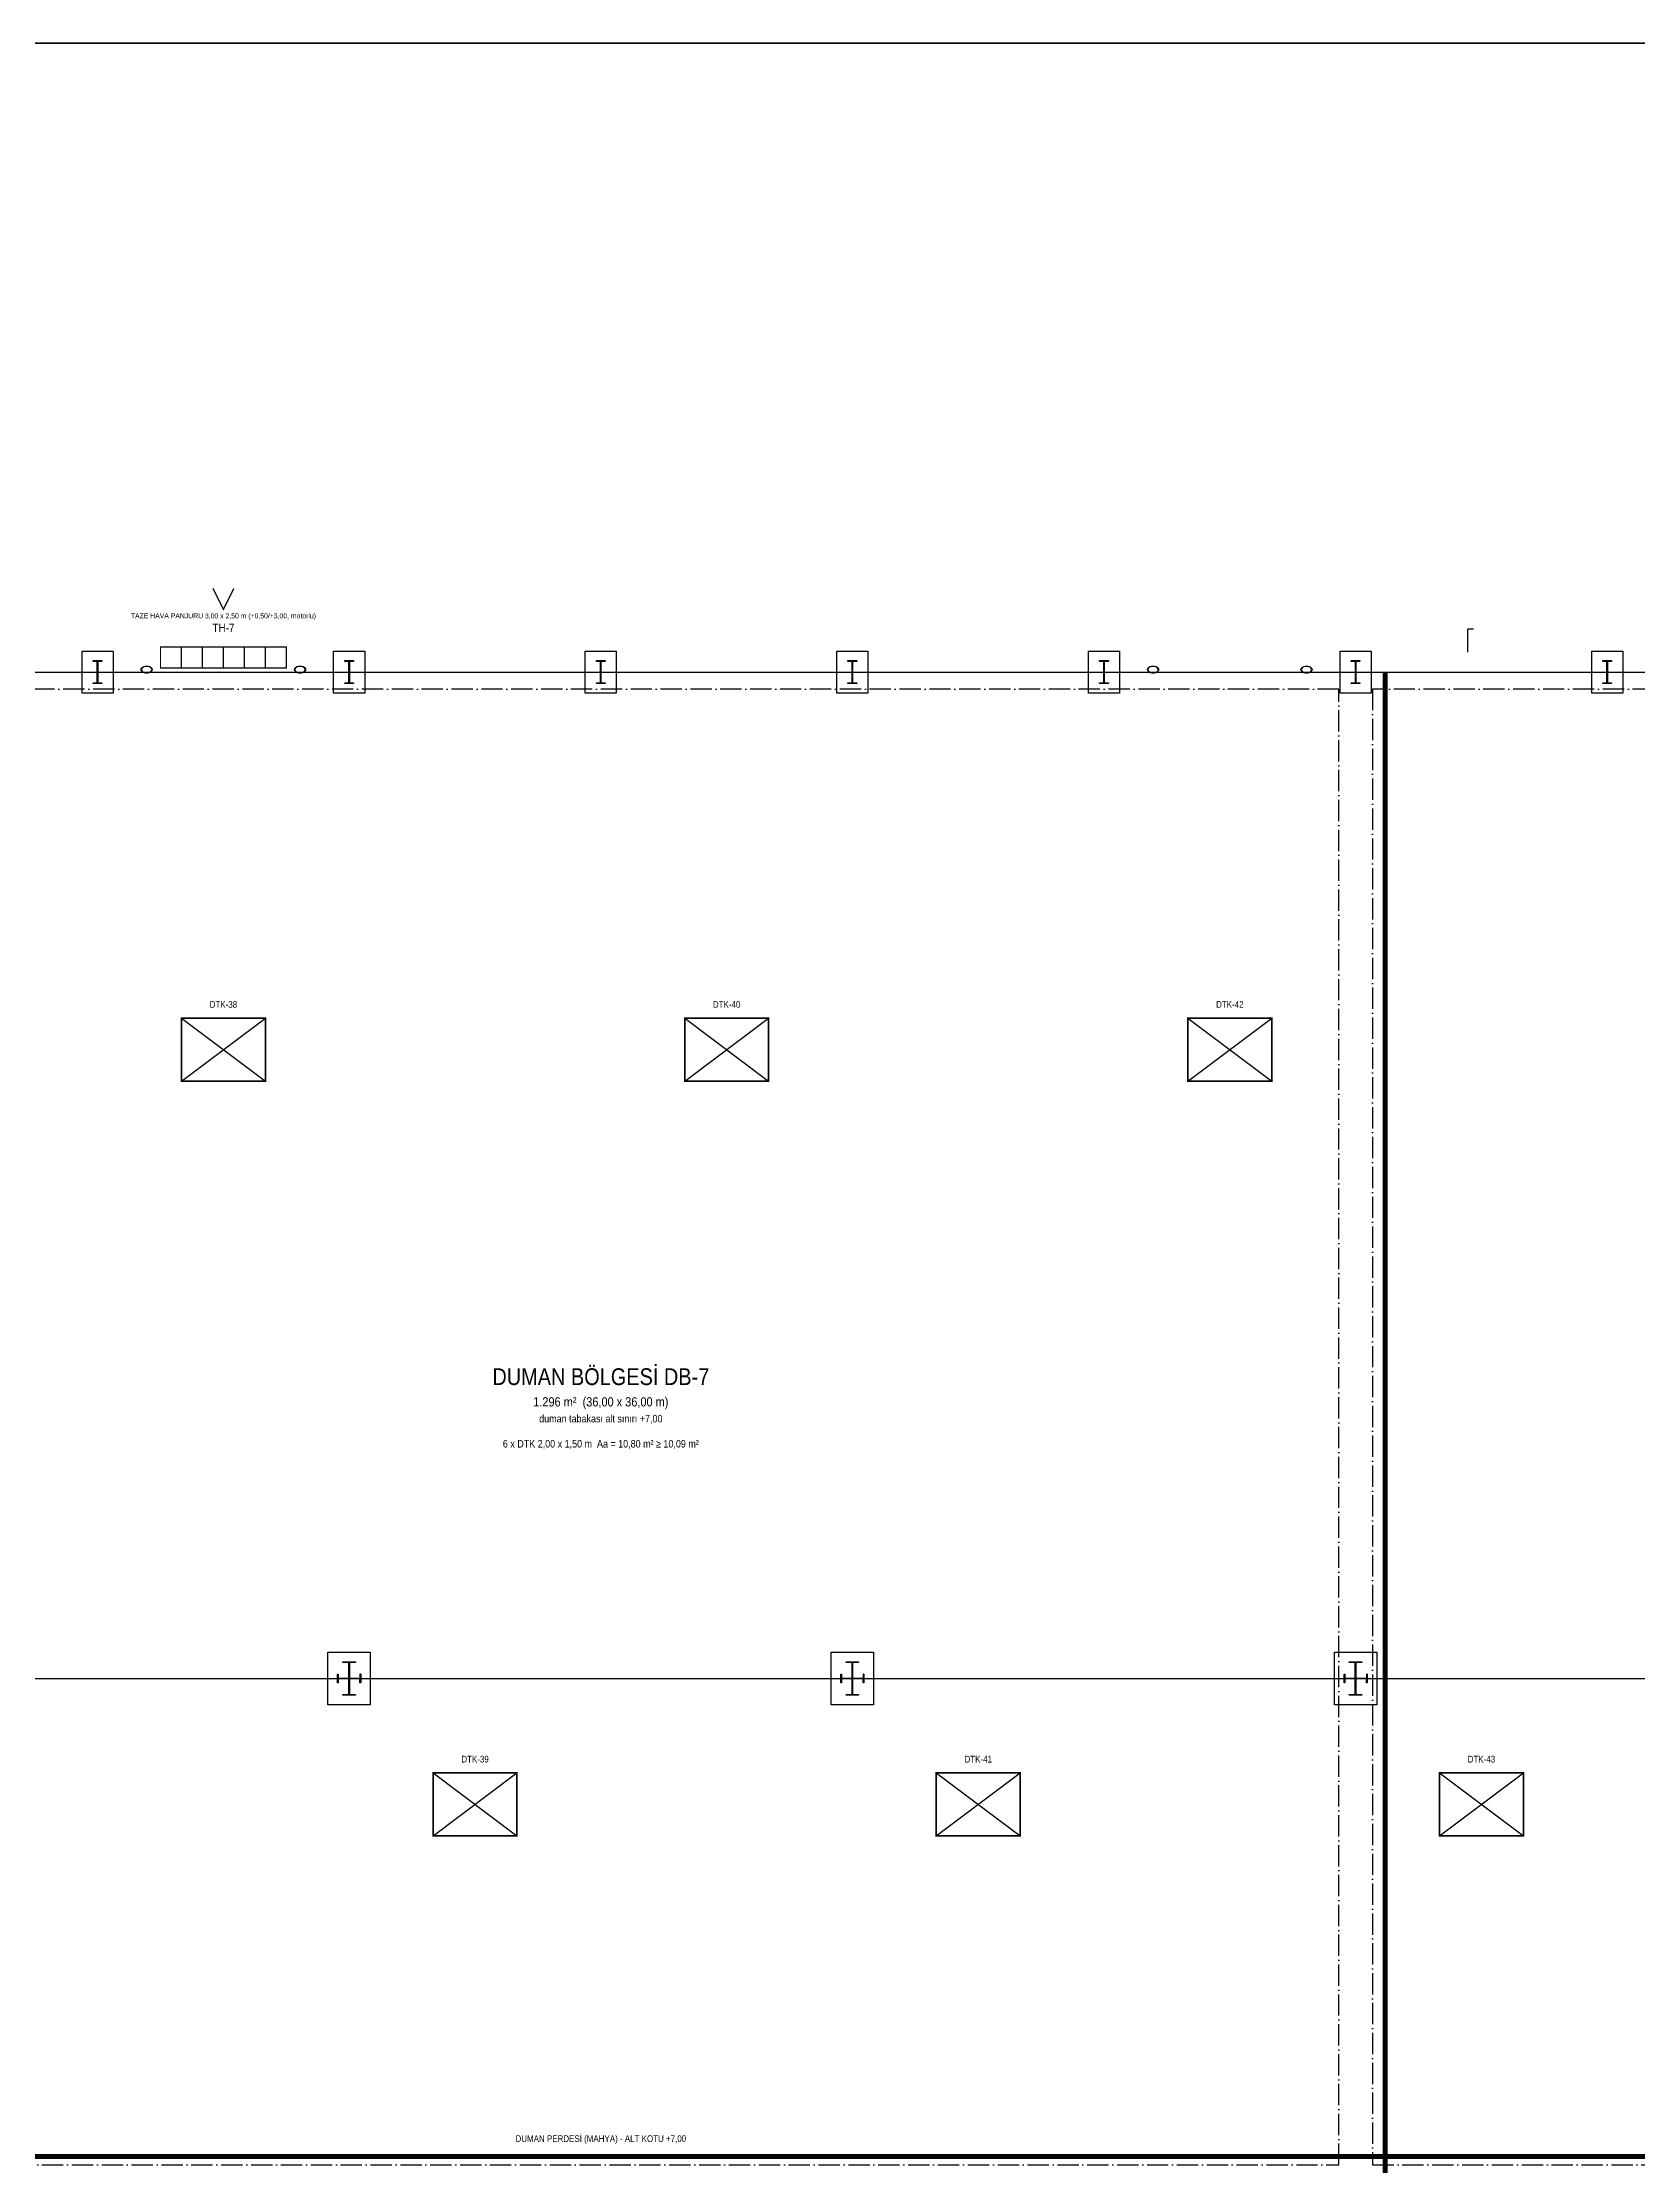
# Model space of a CAD drawing. Header units: centimetres. Extents: x 184307 to 200911, y 3888 to 16958.
# Drawn here: x 193077 to 196881, y 11895 to 16958 of the extents above; entities that cross this region are included whole.
import ezdxf
from ezdxf.enums import TextEntityAlignment as Align

# ---------------------------------------------------------------- set-up
doc = ezdxf.new("R2010")
doc.units = ezdxf.units.CM
doc.header["$LTSCALE"] = 20
doc.linetypes.add('DASHDOT', pattern=[3.556, 2.54, -0.508, 0, -0.508])
for name, color, linetype in [('ROTAS-DUMAN-BOLGE', 6, 'DASHDOT'), ('ROTAS-DUMAN-DTK', 3, 'CONTINUOUS'), ('ROTAS-DUMAN-PERDE', 1, 'CONTINUOUS'), ('ROTAS-DUMAN-TAZE', 5, 'CONTINUOUS'), ('ROTAS-DUMAN-YAZI', 7, 'CONTINUOUS'), ('ROTAS-MIMARI', 8, 'CONTINUOUS'), ('ROTAS-MIMARI-AKS', 8, 'CONTINUOUS'), ('ROTAS-MIMARI-KOLON', 8, 'CONTINUOUS'), ('ROTAS-PAFTA', 7, 'CONTINUOUS')]:
    doc.layers.add(name, color=color, linetype=linetype)
doc.styles.add('ROTAS', font='arial.ttf')

msp = doc.modelspace()

# ---------------------------------------------------------------- linework, layer by layer
at = {"layer": 'ROTAS-DUMAN-BOLGE'}
for points in [[(192649, 11896), (196169, 11896), (196169, 15416), (192649, 15416)], [(196249, 11896), (199769, 11896), (199769, 15416), (196249, 15416)]]:
    msp.add_lwpolyline(points, close=True, dxfattribs=at)
at = {"layer": 'ROTAS-DUMAN-DTK'}
for p, q in [((193409, 14481), (193609, 14631)), ((193409, 14631), (193609, 14481)), ((194609, 14481), (194809, 14631)), ((194609, 14631), (194809, 14481)), ((195809, 14481), (196009, 14631)), ((195809, 14631), (196009, 14481)), ((194009, 12681), (194209, 12831)), ((194009, 12831), (194209, 12681)), ((195209, 12681), (195409, 12831)), ((195209, 12831), (195409, 12681)), ((196409, 12681), (196609, 12831)), ((196409, 12831), (196609, 12681))]:
    msp.add_line(p, q, dxfattribs=at)
at = {"layer": 'ROTAS-DUMAN-DTK', "const_width": 4}
for points in [[(193409, 14481), (193609, 14481), (193609, 14631), (193409, 14631)], [(194609, 14481), (194809, 14481), (194809, 14631), (194609, 14631)], [(195809, 14481), (196009, 14481), (196009, 14631), (195809, 14631)], [(194009, 12681), (194209, 12681), (194209, 12831), (194009, 12831)], [(195209, 12681), (195409, 12681), (195409, 12831), (195209, 12831)], [(196409, 12681), (196609, 12681), (196609, 12831), (196409, 12831)]]:
    msp.add_lwpolyline(points, close=True, dxfattribs=at)
at = {"layer": 'ROTAS-DUMAN-PERDE', "const_width": 12}
for points in [[(196279, 8256), (196279, 15456)], [(185409, 11916), (199809, 11916)]]:
    msp.add_lwpolyline(points, dxfattribs=at)
at = {"layer": 'ROTAS-DUMAN-TAZE'}
for p, q in [((193409, 15466), (193409, 15516)), ((193459, 15466), (193459, 15516)), ((193509, 15466), (193509, 15516)), ((193559, 15466), (193559, 15516)), ((193609, 15466), (193609, 15516))]:
    msp.add_line(p, q, dxfattribs=at)
at = {"layer": 'ROTAS-DUMAN-TAZE', "const_width": 3}
msp.add_lwpolyline([(193484, 15656), (193509, 15606), (193534, 15656)], dxfattribs=at)
msp.add_lwpolyline([(193359, 15466), (193659, 15466), (193659, 15516), (193359, 15516)], close=True, dxfattribs=at)
at = {"layer": 'ROTAS-MIMARI'}
for points in [[(196476.3, 15503.7), (196476.3, 15558.9)], [(196490.3, 15558.9), (196476.3, 15558.9)], [(193245.8, 15406.3), (193171.8, 15406.3), (193171.8, 15506.3), (193245.8, 15506.3), (193245.8, 15406.3)], [(193845.8, 15406.3), (193771.8, 15406.3), (193771.8, 15506.3), (193845.8, 15506.3), (193845.8, 15406.3)], [(194445.8, 15406.3), (194371.8, 15406.3), (194371.8, 15506.3), (194445.8, 15506.3), (194445.8, 15406.3)], [(195045.8, 15406.3), (194971.8, 15406.3), (194971.8, 15506.3), (195045.8, 15506.3), (195045.8, 15406.3)], [(195645.8, 15406.3), (195571.8, 15406.3), (195571.8, 15506.3), (195645.8, 15506.3), (195645.8, 15406.3)], [(196245.8, 15406.3), (196171.8, 15406.3), (196171.8, 15506.3), (196245.8, 15506.3), (196245.8, 15406.3)], [(196845.8, 15406.3), (196771.8, 15406.3), (196771.8, 15506.3), (196845.8, 15506.3), (196845.8, 15406.3)], [(193758.3, 13119.3), (193859.3, 13119.3), (193859.3, 12993.3), (193758.3, 12993.3), (193758.3, 13119.3)], [(194958.3, 13119.3), (195059.3, 13119.3), (195059.3, 12993.3), (194958.3, 12993.3), (194958.3, 13119.3)], [(196158.3, 13119.3), (196259.3, 13119.3), (196259.3, 12993.3), (196158.3, 12993.3), (196158.3, 13119.3)]]:
    msp.add_lwpolyline(points, dxfattribs=at)
at = {"layer": 'ROTAS-MIMARI-AKS'}
for points in [[(184958.8, 15456.3), (200258.8, 15456.3)], [(184958.8, 13056.3), (200258.8, 13056.3)]]:
    msp.add_lwpolyline(points, dxfattribs=at)
at = {"layer": 'ROTAS-MIMARI-KOLON'}
for points in [[(193198.3, 15483.8), (193198.3, 15483.8)], [(193198.3, 15483.8), (193198.3, 15483.8)], [(193198.3, 15482), (193198.3, 15483.8)], [(193198.3, 15483.8), (193219.3, 15483.8)], [(193208.2, 15482), (193198.3, 15482)], [(193208.2, 15430.5), (193208.2, 15482)], [(193219.3, 15482), (193209.3, 15482)], [(193209.3, 15482), (193209.3, 15430.5)], [(193219.3, 15483.8), (193219.3, 15482)], [(193312.7, 15462.5), (193313.1, 15464.7)], [(193313.1, 15460.3), (193312.7, 15462.5)], [(193313.8, 15463.1), (193313, 15463.9)], [(193313.1, 15464.7), (193314.5, 15466.7)], [(193314.5, 15458.3), (193313.1, 15460.3)], [(193314.1, 15464.5), (193313.6, 15462.5)], [(193313.6, 15462.5), (193314.1, 15460.5)], [(193315.3, 15466.4), (193314.1, 15464.5)], [(193314.1, 15460.5), (193315.3, 15458.6)], [(193314.5, 15466.7), (193316.6, 15468.5)], [(193316.6, 15456.6), (193314.5, 15458.3)], [(193317.2, 15468), (193315.3, 15466.4)], [(193315.3, 15458.6), (193317.2, 15457)], [(193316.6, 15468.5), (193319.3, 15469.8)], [(193319.3, 15455.2), (193316.6, 15456.6)], [(193319.8, 15469.3), (193317.2, 15468)], [(193317.2, 15457), (193319.8, 15455.7)], [(193319.3, 15469.8), (193322.5, 15470.6)], [(193322.5, 15454.4), (193319.3, 15455.2)], [(193322.7, 15470.1), (193319.8, 15469.3)], [(193319.8, 15455.7), (193322.7, 15455)], [(193322.5, 15454.4), (193321.6, 15455.3)], [(193322.5, 15470.6), (193325.9, 15470.9)], [(193325.9, 15454.1), (193322.5, 15454.4)], [(193325.9, 15470.3), (193322.7, 15470.1)], [(193322.7, 15455), (193325.9, 15454.7)], [(193325.9, 15470.9), (193329.3, 15470.6)], [(193329.1, 15470.1), (193325.9, 15470.3)], [(193325.9, 15454.7), (193329.1, 15455)], [(193329.3, 15454.4), (193325.9, 15454.1)], [(193332, 15469.3), (193329.1, 15470.1)], [(193329.1, 15455), (193332, 15455.7)], [(193329.3, 15470.6), (193332.5, 15469.8)], [(193332.5, 15455.2), (193329.3, 15454.4)], [(193334.5, 15468), (193332, 15469.3)], [(193332, 15455.7), (193334.5, 15457)], [(193332.5, 15469.8), (193335.2, 15468.5)], [(193335.2, 15456.6), (193332.5, 15455.2)], [(193338.6, 15464.7), (193334.5, 15468.8)], [(193336.5, 15466.4), (193334.5, 15468)], [(193334.5, 15457), (193336.5, 15458.6)], [(193335.2, 15468.5), (193337.3, 15466.7)], [(193337.3, 15458.3), (193335.2, 15456.6)], [(193337.7, 15464.5), (193336.5, 15466.4)], [(193336.5, 15458.6), (193337.7, 15460.5)], [(193337.3, 15466.7), (193338.6, 15464.7)], [(193338.6, 15460.3), (193337.3, 15458.3)], [(193338.1, 15462.5), (193337.7, 15464.5)], [(193337.7, 15460.5), (193338.1, 15462.5)], [(193338.6, 15464.7), (193338.6, 15464.7)], [(193338.6, 15464.7), (193339.1, 15462.5)], [(193339.1, 15462.5), (193338.6, 15460.3)], [(193678.5, 15462.5), (193678.9, 15464.7)], [(193678.9, 15460.3), (193678.5, 15462.5)], [(193679.6, 15463.1), (193678.8, 15463.9)], [(193678.9, 15464.7), (193680.3, 15466.7)], [(193680.3, 15458.3), (193678.9, 15460.3)], [(193679.8, 15464.5), (193679.4, 15462.5)], [(193679.4, 15462.5), (193679.8, 15460.5)], [(193681.1, 15466.4), (193679.8, 15464.5)], [(193679.8, 15460.5), (193681.1, 15458.6)], [(193680.3, 15466.7), (193682.4, 15468.5)], [(193682.4, 15456.6), (193680.3, 15458.3)], [(193683, 15468), (193681.1, 15466.4)], [(193681.1, 15458.6), (193683, 15457)], [(193682.4, 15468.5), (193685.1, 15469.8)], [(193685.1, 15455.2), (193682.4, 15456.6)], [(193685.6, 15469.3), (193683, 15468)], [(193683, 15457), (193685.6, 15455.7)], [(193685.1, 15469.8), (193688.3, 15470.6)], [(193688.3, 15454.4), (193685.1, 15455.2)], [(193688.5, 15470.1), (193685.6, 15469.3)], [(193685.6, 15455.7), (193688.5, 15455)], [(193688.3, 15454.4), (193687.4, 15455.3)], [(193688.3, 15470.6), (193691.7, 15470.9)], [(193691.7, 15454.1), (193688.3, 15454.4)], [(193691.7, 15470.3), (193688.5, 15470.1)], [(193688.5, 15455), (193691.7, 15454.7)], [(193691.7, 15470.9), (193695.1, 15470.6)], [(193694.9, 15470.1), (193691.7, 15470.3)], [(193691.7, 15454.7), (193694.9, 15455)], [(193695.1, 15454.4), (193691.7, 15454.1)], [(193697.8, 15469.3), (193694.9, 15470.1)], [(193694.9, 15455), (193697.8, 15455.7)], [(193695.1, 15470.6), (193698.3, 15469.8)], [(193698.3, 15455.2), (193695.1, 15454.4)], [(193700.3, 15468), (193697.8, 15469.3)], [(193697.8, 15455.7), (193700.3, 15457)], [(193698.3, 15469.8), (193701, 15468.5)], [(193701, 15456.6), (193698.3, 15455.2)], [(193704.4, 15464.7), (193700.3, 15468.8)], [(193702.3, 15466.4), (193700.3, 15468)], [(193700.3, 15457), (193702.3, 15458.6)], [(193701, 15468.5), (193703.1, 15466.7)], [(193703.1, 15458.3), (193701, 15456.6)], [(193703.5, 15464.5), (193702.3, 15466.4)], [(193702.3, 15458.6), (193703.5, 15460.5)], [(193703.1, 15466.7), (193704.4, 15464.7)], [(193704.4, 15460.3), (193703.1, 15458.3)], [(193703.9, 15462.5), (193703.5, 15464.5)], [(193703.5, 15460.5), (193703.9, 15462.5)], [(193704.4, 15464.7), (193704.9, 15462.5)], [(193704.9, 15462.5), (193704.4, 15460.3)], [(193798.3, 15483.8), (193798.3, 15483.8)], [(193798.3, 15483.8), (193798.3, 15483.8)], [(193798.3, 15482), (193798.3, 15483.8)], [(193798.3, 15483.8), (193819.3, 15483.8)], [(193808.2, 15482), (193798.3, 15482)], [(193808.2, 15430.5), (193808.2, 15482)], [(193819.3, 15482), (193809.3, 15482)], [(193809.3, 15482), (193809.3, 15430.5)], [(193819.3, 15483.8), (193819.3, 15482)], [(194398.3, 15483.8), (194398.3, 15483.8)], [(194398.3, 15483.8), (194398.3, 15483.8)], [(194398.3, 15482), (194398.3, 15483.8)], [(194398.3, 15483.8), (194419.3, 15483.8)], [(194408.2, 15482), (194398.3, 15482)], [(194408.2, 15430.5), (194408.2, 15482)], [(194419.3, 15482), (194409.3, 15482)], [(194409.3, 15482), (194409.3, 15430.5)], [(194419.3, 15483.8), (194419.3, 15482)], [(194998.3, 15483.8), (194998.3, 15483.8)], [(194998.3, 15483.8), (194998.3, 15483.8)], [(194998.3, 15482), (194998.3, 15483.8)], [(194998.3, 15483.8), (195019.3, 15483.8)], [(195008.2, 15482), (194998.3, 15482)], [(195008.2, 15430.5), (195008.2, 15482)], [(195019.3, 15482), (195009.3, 15482)], [(195009.3, 15482), (195009.3, 15430.5)], [(195019.3, 15483.8), (195019.3, 15482)], [(195598.3, 15483.8), (195598.3, 15483.8)], [(195598.3, 15483.8), (195598.3, 15483.8)], [(195598.3, 15482), (195598.3, 15483.8)], [(195598.3, 15483.8), (195619.3, 15483.8)], [(195608.2, 15482), (195598.3, 15482)], [(195608.2, 15430.5), (195608.2, 15482)], [(195619.3, 15482), (195609.3, 15482)], [(195609.3, 15482), (195609.3, 15430.5)], [(195619.3, 15483.8), (195619.3, 15482)], [(195712.7, 15462.5), (195713.1, 15464.7)], [(195713.1, 15460.3), (195712.7, 15462.5)], [(195713.8, 15463.1), (195713, 15463.9)], [(195713.1, 15464.7), (195714.5, 15466.7)], [(195714.5, 15458.3), (195713.1, 15460.3)], [(195714.1, 15464.5), (195713.6, 15462.5)], [(195713.6, 15462.5), (195714.1, 15460.5)], [(195715.3, 15466.4), (195714.1, 15464.5)], [(195714.1, 15460.5), (195715.3, 15458.6)], [(195714.5, 15466.7), (195716.6, 15468.5)], [(195716.6, 15456.6), (195714.5, 15458.3)], [(195717.2, 15468), (195715.3, 15466.4)], [(195715.3, 15458.6), (195717.2, 15457)], [(195716.6, 15468.5), (195719.3, 15469.8)], [(195719.3, 15455.2), (195716.6, 15456.6)], [(195719.8, 15469.3), (195717.2, 15468)], [(195717.2, 15457), (195719.8, 15455.7)], [(195719.3, 15469.8), (195722.5, 15470.6)], [(195722.5, 15454.4), (195719.3, 15455.2)], [(195722.7, 15470.1), (195719.8, 15469.3)], [(195719.8, 15455.7), (195722.7, 15455)], [(195722.5, 15454.4), (195721.6, 15455.3)], [(195722.5, 15470.6), (195725.9, 15470.9)], [(195725.9, 15454.1), (195722.5, 15454.4)], [(195725.9, 15470.3), (195722.7, 15470.1)], [(195722.7, 15455), (195725.9, 15454.7)], [(195725.9, 15470.9), (195729.3, 15470.6)], [(195729.1, 15470.1), (195725.9, 15470.3)], [(195725.9, 15454.7), (195729.1, 15455)], [(195729.3, 15454.4), (195725.9, 15454.1)], [(195732, 15469.3), (195729.1, 15470.1)], [(195729.1, 15455), (195732, 15455.7)], [(195729.3, 15470.6), (195732.5, 15469.8)], [(195732.5, 15455.2), (195729.3, 15454.4)], [(195734.5, 15468), (195732, 15469.3)], [(195732, 15455.7), (195734.5, 15457)], [(195732.5, 15469.8), (195735.2, 15468.5)], [(195735.2, 15456.6), (195732.5, 15455.2)], [(195738.6, 15464.7), (195734.5, 15468.8)], [(195736.5, 15466.4), (195734.5, 15468)], [(195734.5, 15457), (195736.5, 15458.6)], [(195735.2, 15468.5), (195737.3, 15466.7)], [(195737.3, 15458.3), (195735.2, 15456.6)], [(195737.7, 15464.5), (195736.5, 15466.4)], [(195736.5, 15458.6), (195737.7, 15460.5)], [(195737.3, 15466.7), (195738.6, 15464.7)], [(195738.6, 15460.3), (195737.3, 15458.3)], [(195738.1, 15462.5), (195737.7, 15464.5)], [(195737.7, 15460.5), (195738.1, 15462.5)], [(195738.6, 15464.7), (195738.6, 15464.7)], [(195738.6, 15464.7), (195739.1, 15462.5)], [(195739.1, 15462.5), (195738.6, 15460.3)], [(196078.5, 15462.5), (196078.9, 15464.7)], [(196078.9, 15460.3), (196078.5, 15462.5)], [(196079.6, 15463.1), (196078.8, 15463.9)], [(196078.9, 15464.7), (196080.3, 15466.7)], [(196080.3, 15458.3), (196078.9, 15460.3)], [(196079.8, 15464.5), (196079.4, 15462.5)], [(196079.4, 15462.5), (196079.8, 15460.5)], [(196081.1, 15466.4), (196079.8, 15464.5)], [(196079.8, 15460.5), (196081.1, 15458.6)], [(196080.3, 15466.7), (196082.4, 15468.5)], [(196082.4, 15456.6), (196080.3, 15458.3)], [(196083, 15468), (196081.1, 15466.4)], [(196081.1, 15458.6), (196083, 15457)], [(196082.4, 15468.5), (196085.1, 15469.8)], [(196085.1, 15455.2), (196082.4, 15456.6)], [(196085.6, 15469.3), (196083, 15468)], [(196083, 15457), (196085.6, 15455.7)], [(196085.1, 15469.8), (196088.3, 15470.6)], [(196088.3, 15454.4), (196085.1, 15455.2)], [(196088.5, 15470.1), (196085.6, 15469.3)], [(196085.6, 15455.7), (196088.5, 15455)], [(196088.3, 15454.4), (196087.4, 15455.3)], [(196088.3, 15470.6), (196091.7, 15470.9)], [(196091.7, 15454.1), (196088.3, 15454.4)], [(196091.7, 15470.3), (196088.5, 15470.1)], [(196088.5, 15455), (196091.7, 15454.7)], [(196091.7, 15470.9), (196095.1, 15470.6)], [(196094.9, 15470.1), (196091.7, 15470.3)], [(196091.7, 15454.7), (196094.9, 15455)], [(196095.1, 15454.4), (196091.7, 15454.1)], [(196097.8, 15469.3), (196094.9, 15470.1)], [(196094.9, 15455), (196097.8, 15455.7)], [(196095.1, 15470.6), (196098.3, 15469.8)], [(196098.3, 15455.2), (196095.1, 15454.4)], [(196100.3, 15468), (196097.8, 15469.3)], [(196097.8, 15455.7), (196100.3, 15457)], [(196098.3, 15469.8), (196101, 15468.5)], [(196101, 15456.6), (196098.3, 15455.2)], [(196104.4, 15464.7), (196100.3, 15468.8)], [(196102.3, 15466.4), (196100.3, 15468)], [(196100.3, 15457), (196102.3, 15458.6)], [(196101, 15468.5), (196103.1, 15466.7)], [(196103.1, 15458.3), (196101, 15456.6)], [(196103.5, 15464.5), (196102.3, 15466.4)], [(196102.3, 15458.6), (196103.5, 15460.5)], [(196103.1, 15466.7), (196104.4, 15464.7)], [(196104.4, 15460.3), (196103.1, 15458.3)], [(196103.9, 15462.5), (196103.5, 15464.5)], [(196103.5, 15460.5), (196103.9, 15462.5)], [(196104.4, 15464.7), (196104.9, 15462.5)], [(196104.9, 15462.5), (196104.4, 15460.3)], [(196198.3, 15482), (196198.3, 15483.8)], [(196198.3, 15483.8), (196219.3, 15483.8)], [(196208.2, 15482), (196198.3, 15482)], [(196208.2, 15430.5), (196208.2, 15482)], [(196219.3, 15482), (196209.3, 15482)], [(196209.3, 15482), (196209.3, 15430.5)], [(196219.3, 15483.8), (196219.3, 15482)], [(196798.3, 15482), (196798.3, 15483.8)], [(196798.3, 15483.8), (196819.3, 15483.8)], [(196808.2, 15482), (196798.3, 15482)], [(196808.2, 15430.5), (196808.2, 15482)], [(196819.3, 15482), (196809.3, 15482)], [(196809.3, 15482), (196809.3, 15430.5)], [(196819.3, 15483.8), (196819.3, 15482)], [(193198.3, 15428.8), (193198.3, 15430.5)], [(193198.3, 15430.5), (193208.2, 15430.5)], [(193219.3, 15428.8), (193198.3, 15428.8)], [(193209.3, 15430.5), (193219.3, 15430.5)], [(193219.3, 15430.5), (193219.3, 15428.8)], [(193798.3, 15428.8), (193798.3, 15430.5)], [(193798.3, 15430.5), (193808.2, 15430.5)], [(193819.3, 15428.8), (193798.3, 15428.8)], [(193809.3, 15430.5), (193819.3, 15430.5)], [(193819.3, 15430.5), (193819.3, 15428.8)], [(194398.3, 15428.8), (194398.3, 15430.5)], [(194398.3, 15430.5), (194408.2, 15430.5)], [(194419.3, 15428.8), (194398.3, 15428.8)], [(194409.3, 15430.5), (194419.3, 15430.5)], [(194419.3, 15430.5), (194419.3, 15428.8)], [(194998.3, 15428.8), (194998.3, 15430.5)], [(194998.3, 15430.5), (195008.2, 15430.5)], [(195019.3, 15428.8), (194998.3, 15428.8)], [(195009.3, 15430.5), (195019.3, 15430.5)], [(195019.3, 15430.5), (195019.3, 15428.8)], [(195598.3, 15428.8), (195598.3, 15430.5)], [(195598.3, 15430.5), (195608.2, 15430.5)], [(195619.3, 15428.8), (195598.3, 15428.8)], [(195609.3, 15430.5), (195619.3, 15430.5)], [(195619.3, 15430.5), (195619.3, 15428.8)], [(196198.3, 15428.8), (196198.3, 15430.5)], [(196198.3, 15430.5), (196208.2, 15430.5)], [(196219.3, 15428.8), (196198.3, 15428.8)], [(196209.3, 15430.5), (196219.3, 15430.5)], [(196219.3, 15430.5), (196219.3, 15428.8)], [(196798.3, 15428.8), (196798.3, 15430.5)], [(196798.3, 15430.5), (196808.2, 15430.5)], [(196819.3, 15428.8), (196798.3, 15428.8)], [(196809.3, 15430.5), (196819.3, 15430.5)], [(196819.3, 15430.5), (196819.3, 15428.8)], [(193781.3, 13045.8), (193781.3, 13066.8)], [(193781.3, 13066.8), (193783, 13066.8)], [(193783, 13066.8), (193783, 13056.8)], [(193793.8, 13096.3), (193793.8, 13096.3)], [(193793.8, 13096.3), (193793.8, 13096.3)], [(193793.8, 13094.3), (193793.8, 13096.3)], [(193793.8, 13096.3), (193823.8, 13096.3)], [(193808, 13094.3), (193793.8, 13094.3)], [(193808, 13018.3), (193808, 13094.3)], [(193823.8, 13094.3), (193809.5, 13094.3)], [(193809.5, 13094.3), (193809.5, 13018.3)], [(193823.8, 13096.3), (193823.8, 13094.3)], [(193836.3, 13066.8), (193834.6, 13066.8)], [(193834.6, 13066.8), (193834.6, 13056.8)], [(193836.3, 13066.8), (193836.3, 13045.8)], [(194981.3, 13045.8), (194981.3, 13066.8)], [(194981.3, 13066.8), (194983, 13066.8)], [(194983, 13066.8), (194983, 13056.8)], [(194993.8, 13096.3), (194993.8, 13096.3)], [(194993.8, 13096.3), (194993.8, 13096.3)], [(194993.8, 13094.3), (194993.8, 13096.3)], [(194993.8, 13096.3), (195023.8, 13096.3)], [(195008, 13094.3), (194993.8, 13094.3)], [(195008, 13018.3), (195008, 13094.3)], [(195023.8, 13094.3), (195009.5, 13094.3)], [(195009.5, 13094.3), (195009.5, 13018.3)], [(195023.8, 13096.3), (195023.8, 13094.3)], [(195036.3, 13066.8), (195034.6, 13066.8)], [(195034.6, 13066.8), (195034.6, 13056.8)], [(195036.3, 13066.8), (195036.3, 13045.8)], [(196181.3, 13045.8), (196181.3, 13066.8)], [(196181.3, 13066.8), (196183, 13066.8)], [(196183, 13066.8), (196183, 13056.8)], [(196193.8, 13096.3), (196193.8, 13096.3)], [(196193.8, 13096.3), (196193.8, 13096.3)], [(196193.8, 13094.3), (196193.8, 13096.3)], [(196193.8, 13096.3), (196223.8, 13096.3)], [(196208, 13094.3), (196193.8, 13094.3)], [(196208, 13018.3), (196208, 13094.3)], [(196223.8, 13094.3), (196209.5, 13094.3)], [(196209.5, 13094.3), (196209.5, 13018.3)], [(196223.8, 13096.3), (196223.8, 13094.3)], [(196236.3, 13066.8), (196234.6, 13066.8)], [(196234.6, 13066.8), (196234.6, 13056.8)], [(196236.3, 13066.8), (196236.3, 13045.8)], [(193783, 13045.8), (193781.3, 13045.8)], [(193783, 13056.8), (193834.6, 13056.8)], [(193834.6, 13055.7), (193783, 13055.7)], [(193783, 13055.7), (193783, 13045.8)], [(193793.8, 13016.3), (193793.8, 13018.3)], [(193793.8, 13018.3), (193808, 13018.3)], [(193823.8, 13016.3), (193793.8, 13016.3)], [(193809.5, 13018.3), (193823.8, 13018.3)], [(193823.8, 13018.3), (193823.8, 13016.3)], [(193834.6, 13045.8), (193834.6, 13055.7)], [(193836.3, 13045.8), (193834.6, 13045.8)], [(194983, 13045.8), (194981.3, 13045.8)], [(194983, 13056.8), (195034.6, 13056.8)], [(195034.6, 13055.7), (194983, 13055.7)], [(194983, 13055.7), (194983, 13045.8)], [(194993.8, 13016.3), (194993.8, 13018.3)], [(194993.8, 13018.3), (195008, 13018.3)], [(195023.8, 13016.3), (194993.8, 13016.3)], [(195009.5, 13018.3), (195023.8, 13018.3)], [(195023.8, 13018.3), (195023.8, 13016.3)], [(195034.6, 13045.8), (195034.6, 13055.7)], [(195036.3, 13045.8), (195034.6, 13045.8)], [(196183, 13045.8), (196181.3, 13045.8)], [(196183, 13056.8), (196234.6, 13056.8)], [(196234.6, 13055.7), (196183, 13055.7)], [(196183, 13055.7), (196183, 13045.8)], [(196193.8, 13016.3), (196193.8, 13018.3)], [(196193.8, 13018.3), (196208, 13018.3)], [(196223.8, 13016.3), (196193.8, 13016.3)], [(196209.5, 13018.3), (196223.8, 13018.3)], [(196223.8, 13018.3), (196223.8, 13016.3)], [(196234.6, 13045.8), (196234.6, 13055.7)], [(196236.3, 13045.8), (196234.6, 13045.8)]]:
    msp.add_lwpolyline(points, dxfattribs=at)
at = {"layer": 'ROTAS-PAFTA', "const_width": 4}
msp.add_lwpolyline([(184309, 7256), (200909, 7256), (200909, 16956), (184309, 16956)], close=True, dxfattribs=at)

# ---------------------------------------------------------------- texts
at = {"layer": 'ROTAS-DUMAN-DTK', "style": 'ROTAS', "width": 0.85}
for s, p in [('DTK-38', (193509, 14651)), ('DTK-40', (194709, 14651)), ('DTK-42', (195909, 14651)), ('DTK-39', (194109, 12851)), ('DTK-41', (195309, 12851)), ('DTK-43', (196509, 12851))]:
    msp.add_text(s, height=16, dxfattribs=at).set_placement(p, align=Align.BOTTOM_CENTER)
msp.add_text('6 x DTK 2,00 x 1,50 m  Aa = 10,80 m² ≥ 10,09 m²', height=18, dxfattribs=at).set_placement((194409, 13616), align=Align.MIDDLE_CENTER)
at = {"layer": 'ROTAS-DUMAN-PERDE', "style": 'ROTAS', "width": 0.85}
msp.add_text('DUMAN PERDESİ (MAHYA) - ALT KOTU +7,00', height=16, dxfattribs=at).set_placement((194409, 11946), align=Align.BOTTOM_CENTER)
at = {"layer": 'ROTAS-DUMAN-TAZE', "style": 'ROTAS', "width": 0.85}
for s, height, p in [('TAZE HAVA PANJURU 3,00 x 2,50 m (+0,50/+3,00, motorlu)', 12, (193509, 15581)), ('TH-7', 20, (193509, 15546))]:
    msp.add_text(s, height=height, dxfattribs=at).set_placement(p, align=Align.BOTTOM_CENTER)
at = {"layer": 'ROTAS-DUMAN-YAZI', "style": 'ROTAS', "width": 0.85}
for s, height, p in [('DUMAN BÖLGESİ DB-7', 40, (194409, 13776)), ('1.296 m²  (36,00 x 36,00 m)', 22, (194409, 13716)), ('duman tabakası alt sınırı +7,00', 18, (194409, 13676))]:
    msp.add_text(s, height=height, dxfattribs=at).set_placement(p, align=Align.MIDDLE_CENTER)

doc.saveas('drawing.dxf')
